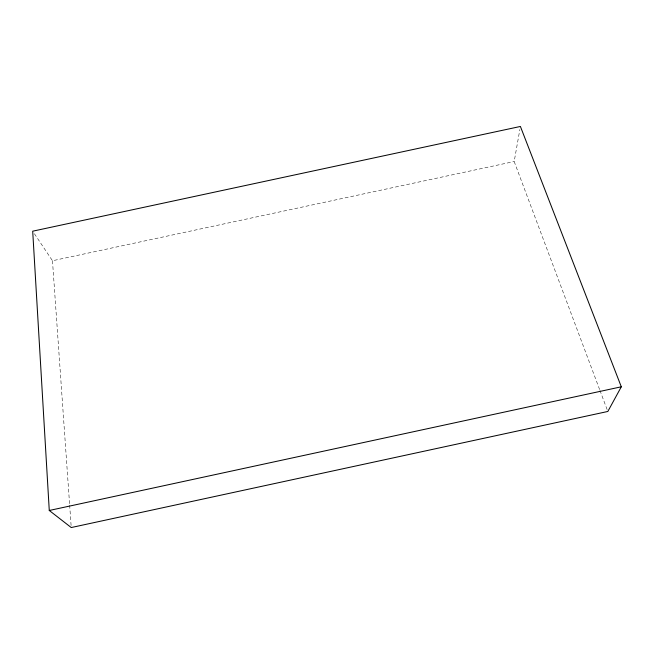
<?xml version="1.0" encoding="UTF-8"?>
<svg xmlns="http://www.w3.org/2000/svg" width="654" height="654" viewBox="0 0 654 654"><rect width="100%" height="100%" fill="white"/><g stroke="black" fill="none" stroke-linecap="round" stroke-linejoin="round"><path stroke-width="0.49" stroke-dasharray="3.27 2.45" d="M599.612 389.522L514.183 161.53L519.873 129.467M34.392 233.723L52.475 260.75L514.183 161.53M599.971 390.479L607.116 409.551M52.475 260.75L69.586 504.12M69.659 505.133L71.09 525.497"/><path stroke-width="0.98" d="M621.3 386.8L607.836 411.464L71.237 527.541L49.271 510.48L32.7 231.189L520.404 126.459L621.3 386.8L49.271 510.48"/></g></svg>
